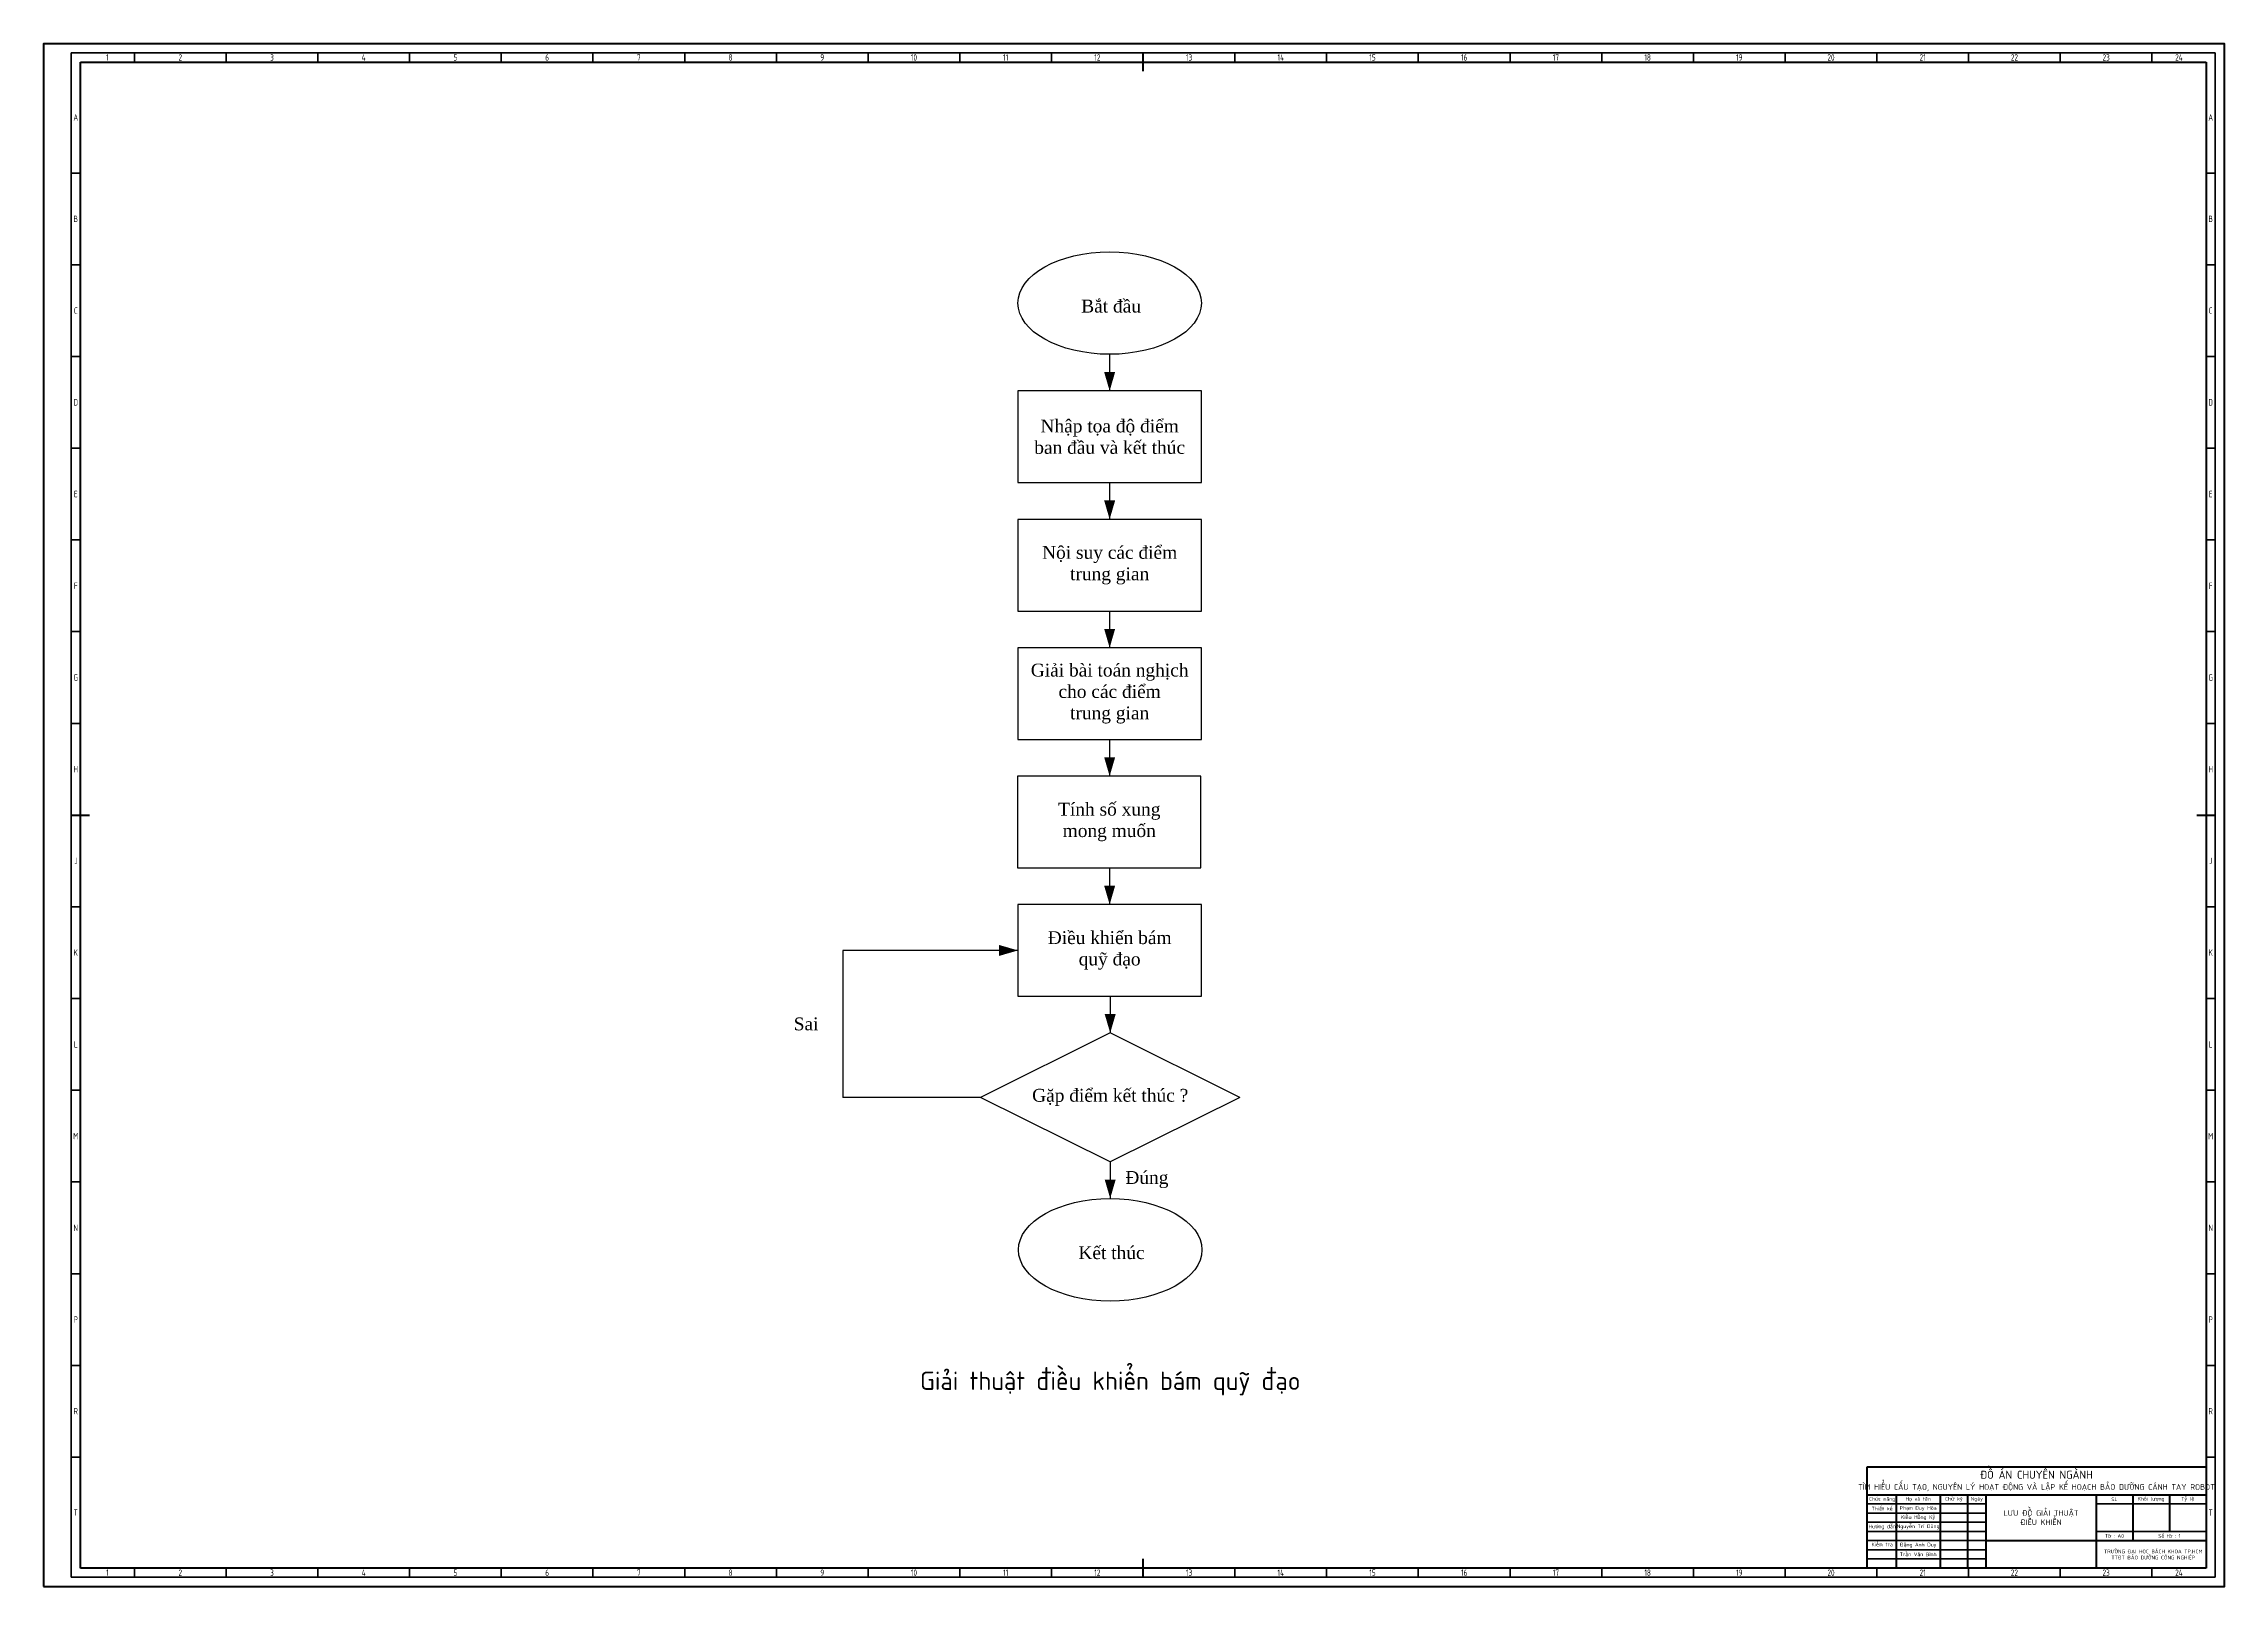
# Model space of a CAD drawing. Header units: millimetres. Extents: x -419 to 9215, y 1224 to 3301.
# Drawn here: x 4648 to 5837, y 1225 to 2066 of the extents above; entities that cross this region are included whole.
import ezdxf

# ---------------------------------------------------------------- set-up
doc = ezdxf.new("R2010")
doc.units = ezdxf.units.MM
for name, color, linetype, lineweight in [('Chu', 241, 'Continuous', 35), ('d', 7, 'Continuous', 35), ('Net 0.35', 20, 'Continuous', 35), ('Net 0.7', 7, 'Continuous', 70)]:
    doc.layers.add(name, color=color, linetype=linetype, lineweight=lineweight)
doc.layers.add('PHA_N', color=7, linetype='Continuous')
doc.layers.add('THIET_BI', color=4, linetype='Continuous')
doc.styles.add('SLDTEXTSTYLE1', font='TXT', dxfattribs={"width": 0.7})
doc.styles.get("Standard").update_dxf_attribs({"font": 'arial.ttf'})

msp = doc.modelspace()

# ---------------------------------------------------------------- linework, layer by layer
at = {"layer": 'd'}
msp.add_line((5827.3, 1235.1), (5827.3, 1347.1), dxfattribs=at)
at = {"layer": 'Net 0.35', "linetype": 'Continuous', "lineweight": 35}
for p, q in [((4663.3, 1230.1), (4663.3, 2061.1)), ((4663.3, 2061.1), (5832.3, 2061.1)), ((4697.8, 2061.1), (4697.8, 2056.1)), ((4747.8, 2061.1), (4747.8, 2056.1)), ((4797.8, 2061.1), (4797.8, 2056.1)), ((4847.8, 2061.1), (4847.8, 2056.1)), ((4897.8, 2061.1), (4897.8, 2056.1)), ((4947.8, 2061.1), (4947.8, 2056.1)), ((4997.8, 2061.1), (4997.8, 2056.1)), ((5047.8, 2061.1), (5047.8, 2056.1)), ((5097.8, 2061.1), (5097.8, 2056.1)), ((5147.8, 2061.1), (5147.8, 2056.1)), ((5197.8, 2061.1), (5197.8, 2056.1)), ((5297.8, 2061.1), (5297.8, 2056.1)), ((5347.8, 2061.1), (5347.8, 2056.1)), ((5397.8, 2061.1), (5397.8, 2056.1)), ((5447.8, 2061.1), (5447.8, 2056.1)), ((5497.8, 2061.1), (5497.8, 2056.1)), ((5547.8, 2061.1), (5547.8, 2056.1)), ((5597.8, 2061.1), (5597.8, 2056.1)), ((5647.8, 2061.1), (5647.8, 2056.1)), ((5697.8, 2061.1), (5697.8, 2056.1)), ((5747.8, 2061.1), (5747.8, 2056.1)), ((5797.8, 2061.1), (5797.8, 2056.1)), ((5832.3, 2061.1), (5832.3, 1230.1)), ((4668.3, 1995.6), (4663.3, 1995.6)), ((5832.3, 1995.6), (5827.3, 1995.6)), ((4668.3, 1945.6), (4663.3, 1945.6)), ((5832.3, 1945.6), (5827.3, 1945.6)), ((4668.3, 1895.6), (4663.3, 1895.6)), ((5832.3, 1895.6), (5827.3, 1895.6)), ((4668.3, 1845.6), (4663.3, 1845.6)), ((5832.3, 1845.6), (5827.3, 1845.6)), ((4668.3, 1795.6), (4663.3, 1795.6)), ((5832.3, 1795.6), (5827.3, 1795.6)), ((4668.3, 1745.6), (4663.3, 1745.6)), ((5832.3, 1745.6), (5827.3, 1745.6)), ((4668.3, 1695.6), (4663.3, 1695.6)), ((5832.3, 1695.6), (5827.3, 1695.6)), ((4668.3, 1595.6), (4663.3, 1595.6)), ((5832.3, 1595.6), (5827.3, 1595.6)), ((4668.3, 1545.6), (4663.3, 1545.6)), ((5832.3, 1545.6), (5827.3, 1545.6)), ((4668.3, 1495.6), (4663.3, 1495.6)), ((5832.3, 1495.6), (5827.3, 1495.6)), ((4668.3, 1445.6), (4663.3, 1445.6)), ((5832.3, 1445.6), (5827.3, 1445.6)), ((4668.3, 1395.6), (4663.3, 1395.6)), ((5832.3, 1395.6), (5827.3, 1395.6)), ((4668.3, 1345.6), (4663.3, 1345.6)), ((5832.3, 1345.6), (5827.3, 1345.6)), ((4668.3, 1295.6), (4663.3, 1295.6)), ((5832.3, 1295.6), (5827.3, 1295.6)), ((5832.3, 1230.1), (4663.3, 1230.1)), ((4697.8, 1235.1), (4697.8, 1230.1)), ((4747.8, 1235.1), (4747.8, 1230.1)), ((4797.8, 1235.1), (4797.8, 1230.1)), ((4847.8, 1235.1), (4847.8, 1230.1)), ((4897.8, 1235.1), (4897.8, 1230.1)), ((4947.8, 1235.1), (4947.8, 1230.1)), ((4997.8, 1235.1), (4997.8, 1230.1)), ((5047.8, 1235.1), (5047.8, 1230.1)), ((5097.8, 1235.1), (5097.8, 1230.1)), ((5147.8, 1235.1), (5147.8, 1230.1)), ((5197.8, 1235.1), (5197.8, 1230.1)), ((5297.8, 1235.1), (5297.8, 1230.1)), ((5347.8, 1235.1), (5347.8, 1230.1)), ((5397.8, 1235.1), (5397.8, 1230.1)), ((5447.8, 1235.1), (5447.8, 1230.1)), ((5497.8, 1235.1), (5497.8, 1230.1)), ((5547.8, 1235.1), (5547.8, 1230.1)), ((5597.8, 1235.1), (5597.8, 1230.1)), ((5647.8, 1235.1), (5647.8, 1230.1)), ((5697.8, 1235.1), (5697.8, 1230.1)), ((5747.8, 1235.1), (5747.8, 1230.1)), ((5797.8, 1235.1), (5797.8, 1230.1))]:
    msp.add_line(p, q, dxfattribs=at)
at = {"layer": 'Net 0.35'}
for p, q in [((5642.3, 1270.1), (5707.3, 1270.1)), ((5642.3, 1265.1), (5707.3, 1265.1)), ((5767.3, 1270.1), (5827.3, 1270.1)), ((5642.3, 1260.1), (5707.3, 1260.1)), ((5642.3, 1255.1), (5707.3, 1255.1)), ((5707.3, 1250.1), (5642.3, 1250.1)), ((5767.3, 1255.1), (5827.3, 1255.1)), ((5642.3, 1245.1), (5707.3, 1245.1)), ((5642.3, 1240.1), (5707.3, 1240.1))]:
    msp.add_line(p, q, dxfattribs=at)
at = {"layer": 'Net 0.7', "linetype": 'Continuous', "lineweight": 70}
for p, q in [((5247.8, 2051.1), (5247.8, 2061.1)), ((4668.3, 1235.1), (4668.3, 2056.1)), ((4668.3, 2056.1), (5827.3, 2056.1)), ((5827.3, 2056.1), (5827.3, 1235.1)), ((4663.3, 1645.6), (4673.3, 1645.6)), ((5822.3, 1645.6), (5832.3, 1645.6)), ((5247.8, 1230.1), (5247.8, 1240.1)), ((5827.3, 1235.1), (4668.3, 1235.1))]:
    msp.add_line(p, q, dxfattribs=at)
at = {"layer": 'Net 0.7'}
for p, q in [((5827.3, 1290.1), (5642.3, 1290.1)), ((5642.3, 1290.1), (5642.3, 1235.1)), ((5642.3, 1275.1), (5827.3, 1275.1)), ((5658.3, 1275.1), (5658.3, 1235.1)), ((5682.3, 1275.1), (5682.3, 1235.1)), ((5697.3, 1275.1), (5697.3, 1235.1)), ((5707.3, 1275.1), (5707.3, 1235.1)), ((5767.3, 1275.1), (5767.3, 1235.1)), ((5787.3, 1275.1), (5787.3, 1250.1)), ((5807.3, 1275.1), (5807.3, 1255.1)), ((5707.3, 1250.1), (5827.3, 1250.1))]:
    msp.add_line(p, q, dxfattribs=at)
msp.add_lwpolyline([(4648.3, 1225.1), (5837.3, 1225.1), (5837.3, 2066.1), (4648.3, 2066.1)], close=True, dxfattribs=at)
at = {"layer": 'PHA_N'}
for points in [[(5229.5, 1876.8, 0, 6, 0), (5229.5, 1887.1, 6, 6, 0)], [(5229.5, 1806.8, 0, 6, 0), (5229.5, 1817.1, 6, 6, 0)], [(5229.5, 1736.8, 0, 6, 0), (5229.5, 1747.1, 6, 6, 0)], [(5229.5, 1666.8, 0, 6, 0), (5229.5, 1677.1, 6, 6, 0)], [(5229.5, 1596.8, 0, 6, 0), (5229.5, 1607.1, 6, 6, 0)], [(5179.5, 1571.8, 0, 6, 0), (5169.2, 1571.8, 6, 6, 0)], [(5229.8, 1526.8, 0, 6, 0), (5229.8, 1537.1, 6, 6, 0)], [(5229.8, 1436.6, 0, 6, 0), (5229.8, 1446.9, 6, 6, 0)]]:
    msp.add_lwpolyline(points, format="xyseb", dxfattribs=at)
at = {"layer": 'THIET_BI'}
for p, q in [((5229.5, 1896.8), (5229.5, 1876.8)), ((5229.5, 1826.8), (5229.5, 1806.8)), ((5229.5, 1756.8), (5229.5, 1736.8)), ((5229.5, 1686.8), (5229.5, 1666.8)), ((5229.5, 1616.8), (5229.5, 1596.8)), ((5179.5, 1571.8), (5084, 1571.8)), ((5084, 1571.8), (5084, 1491.7)), ((5229.8, 1546.8), (5229.8, 1526.8)), ((5159.1, 1491.7), (5084, 1491.7)), ((5229.8, 1456.6), (5229.8, 1436.6))]:
    msp.add_line(p, q, dxfattribs=at)
for points in [[(5179.5, 1876.8), (5179.5, 1826.8), (5279.5, 1826.8), (5279.5, 1876.8)], [(5179.5, 1806.8), (5179.5, 1756.8), (5279.5, 1756.8), (5279.5, 1806.8)], [(5179.5, 1736.8), (5179.5, 1686.8), (5279.5, 1686.8), (5279.5, 1736.8)], [(5179.3, 1666.8), (5179.3, 1616.8), (5279.3, 1616.8), (5279.3, 1666.8)], [(5179.5, 1596.8), (5179.5, 1546.8), (5279.5, 1546.8), (5279.5, 1596.8)]]:
    msp.add_lwpolyline(points, close=True, dxfattribs=at)
for points in [[(5300.5, 1491.7), (5229.8, 1526.8), (5159.1, 1491.7)], [(5300.5, 1491.7), (5229.8, 1456.6), (5159.1, 1491.7)]]:
    msp.add_lwpolyline(points, dxfattribs=at)
for centre in [(5229.5, 1924.7), (5229.8, 1408.6)]:
    msp.add_ellipse(centre, major_axis=(50, 0), ratio=0.558475, dxfattribs=at)

# ---------------------------------------------------------------- texts
at = {"layer": 'Chu', "char_height": 3.5, "attachment_point": 5, "style": 'SLDTEXTSTYLE1'}
for s, insert in [('{\\fTCVN 7284|b0|i0|c0|p34;1}', (4683, 2058.6)), ('{\\fTCVN 7284|b0|i0|c0|p34;2}', (4722.8, 2058.6)), ('{\\fTCVN 7284|b0|i0|c0|p34;3}', (4772.8, 2058.6)), ('{\\fTCVN 7284|b0|i0|c0|p34;4}', (4822.8, 2058.6)), ('{\\fTCVN 7284|b0|i0|c0|p34;5}', (4872.8, 2058.6)), ('{\\fTCVN 7284|b0|i0|c0|p34;6}', (4922.8, 2058.6)), ('{\\fTCVN 7284|b0|i0|c0|p34;7}', (4972.8, 2058.6)), ('{\\fTCVN 7284|b0|i0|c0|p34;8}', (5022.8, 2058.6)), ('{\\fTCVN 7284|b0|i0|c0|p34;9}', (5072.8, 2058.6)), ('{\\fTCVN 7284|b0|i0|c0|p34;10}', (5122.8, 2058.6)), ('{\\fTCVN 7284|b0|i0|c0|p34;11}', (5172.8, 2058.6)), ('{\\fTCVN 7284|b0|i0|c0|p34;12}', (5222.8, 2058.6)), ('{\\fTCVN 7284|b0|i0|c0|p34;13}', (5272.8, 2058.6)), ('{\\fTCVN 7284|b0|i0|c0|p34;14}', (5322.8, 2058.6)), ('{\\fTCVN 7284|b0|i0|c0|p34;15}', (5372.8, 2058.6)), ('{\\fTCVN 7284|b0|i0|c0|p34;16}', (5422.8, 2058.6)), ('{\\fTCVN 7284|b0|i0|c0|p34;17}', (5472.8, 2058.6)), ('{\\fTCVN 7284|b0|i0|c0|p34;18}', (5522.8, 2058.6)), ('{\\fTCVN 7284|b0|i0|c0|p34;19}', (5572.8, 2058.6)), ('{\\fTCVN 7284|b0|i0|c0|p34;20}', (5622.8, 2058.6)), ('{\\fTCVN 7284|b0|i0|c0|p34;21}', (5672.8, 2058.6)), ('{\\fTCVN 7284|b0|i0|c0|p34;22}', (5722.8, 2058.6)), ('{\\fTCVN 7284|b0|i0|c0|p34;23}', (5772.8, 2058.6)), ('{\\fTCVN 7284|b0|i0|c0|p34;24}', (5812.5, 2058.6)), ('{\\fTCVN 7284|b0|i0|c0|p34;A}', (4665.8, 2025.9)), ('{\\fTCVN 7284|b0|i0|c0|p34;A}', (5829.8, 2025.9)), ('{\\fTCVN 7284|b0|i0|c0|p34;B}', (4665.8, 1970.6)), ('{\\fTCVN 7284|b0|i0|c0|p34;B}', (5829.8, 1970.6)), ('{\\fTCVN 7284|b0|i0|c0|p34;C}', (4665.8, 1920.6)), ('{\\fTCVN 7284|b0|i0|c0|p34;C}', (5829.8, 1920.6)), ('{\\fTCVN 7284|b0|i0|c0|p34;D}', (4665.8, 1870.6)), ('{\\fTCVN 7284|b0|i0|c0|p34;D}', (5829.8, 1870.6)), ('{\\fTCVN 7284|b0|i0|c0|p34;E}', (4665.8, 1820.6)), ('{\\fTCVN 7284|b0|i0|c0|p34;E}', (5829.8, 1820.6)), ('{\\fTCVN 7284|b0|i0|c0|p34;F}', (4665.8, 1770.6)), ('{\\fTCVN 7284|b0|i0|c0|p34;F}', (5829.8, 1770.6)), ('{\\fTCVN 7284|b0|i0|c0|p34;G}', (4665.8, 1720.6)), ('{\\fTCVN 7284|b0|i0|c0|p34;G}', (5829.8, 1720.6)), ('{\\fTCVN 7284|b0|i0|c0|p34;H}', (4665.8, 1670.6)), ('{\\fTCVN 7284|b0|i0|c0|p34;H}', (5829.8, 1670.6)), ('{\\fTCVN 7284|b0|i0|c0|p34;J}', (4665.8, 1620.6)), ('{\\fTCVN 7284|b0|i0|c0|p34;J}', (5829.8, 1620.6)), ('{\\fTCVN 7284|b0|i0|c0|p34;K}', (4665.8, 1570.6)), ('{\\fTCVN 7284|b0|i0|c0|p34;K}', (5829.8, 1570.6)), ('{\\fTCVN 7284|b0|i0|c0|p34;L}', (4665.8, 1520.6)), ('{\\fTCVN 7284|b0|i0|c0|p34;L}', (5829.8, 1520.6)), ('{\\fTCVN 7284|b0|i0|c0|p34;M}', (4665.8, 1470.6)), ('{\\fTCVN 7284|b0|i0|c0|p34;M}', (5829.8, 1470.6)), ('{\\fTCVN 7284|b0|i0|c0|p34;N}', (4665.8, 1420.6)), ('{\\fTCVN 7284|b0|i0|c0|p34;N}', (5829.8, 1420.6)), ('{\\fTCVN 7284|b0|i0|c0|p34;P}', (4665.8, 1370.6)), ('{\\fTCVN 7284|b0|i0|c0|p34;P}', (5829.8, 1370.6)), ('{\\fTCVN 7284|b0|i0|c0|p34;R}', (4665.8, 1320.6)), ('{\\fTCVN 7284|b0|i0|c0|p34;R}', (5829.8, 1320.6)), ('{\\fTCVN 7284|b0|i0|c0|p34;T}', (4665.8, 1265.4)), ('{\\fTCVN 7284|b0|i0|c0|p34;T}', (5829.8, 1265.4)), ('{\\fTCVN 7284|b0|i0|c0|p34;1}', (4683, 1232.6)), ('{\\fTCVN 7284|b0|i0|c0|p34;2}', (4722.8, 1232.6)), ('{\\fTCVN 7284|b0|i0|c0|p34;3}', (4772.8, 1232.6)), ('{\\fTCVN 7284|b0|i0|c0|p34;4}', (4822.8, 1232.6)), ('{\\fTCVN 7284|b0|i0|c0|p34;5}', (4872.8, 1232.6)), ('{\\fTCVN 7284|b0|i0|c0|p34;6}', (4922.8, 1232.6)), ('{\\fTCVN 7284|b0|i0|c0|p34;7}', (4972.8, 1232.6)), ('{\\fTCVN 7284|b0|i0|c0|p34;8}', (5022.8, 1232.6)), ('{\\fTCVN 7284|b0|i0|c0|p34;9}', (5072.8, 1232.6)), ('{\\fTCVN 7284|b0|i0|c0|p34;10}', (5122.8, 1232.6)), ('{\\fTCVN 7284|b0|i0|c0|p34;11}', (5172.8, 1232.6)), ('{\\fTCVN 7284|b0|i0|c0|p34;12}', (5222.8, 1232.6)), ('{\\fTCVN 7284|b0|i0|c0|p34;13}', (5272.8, 1232.6)), ('{\\fTCVN 7284|b0|i0|c0|p34;14}', (5322.8, 1232.6)), ('{\\fTCVN 7284|b0|i0|c0|p34;15}', (5372.8, 1232.6)), ('{\\fTCVN 7284|b0|i0|c0|p34;16}', (5422.8, 1232.6)), ('{\\fTCVN 7284|b0|i0|c0|p34;17}', (5472.8, 1232.6)), ('{\\fTCVN 7284|b0|i0|c0|p34;18}', (5522.8, 1232.6)), ('{\\fTCVN 7284|b0|i0|c0|p34;19}', (5572.8, 1232.6)), ('{\\fTCVN 7284|b0|i0|c0|p34;20}', (5622.8, 1232.6)), ('{\\fTCVN 7284|b0|i0|c0|p34;21}', (5672.8, 1232.6)), ('{\\fTCVN 7284|b0|i0|c0|p34;22}', (5722.8, 1232.6)), ('{\\fTCVN 7284|b0|i0|c0|p34;23}', (5772.8, 1232.6)), ('{\\fTCVN 7284|b0|i0|c0|p34;24}', (5812.5, 1232.6))]:
    msp.add_mtext(s, dxfattribs=dict(at, insert=insert))
at = {"layer": 'Chu'}
for s, width, insert, char_height, attachment_point in [('{\\fTCVN 7284|b0|i0|c0|p34;\\H1x;ĐỒ ÁN CHUYÊN NGÀNH\\P\\H0.71429x;TÌM HIỂU CẤU TẠO, NGUYÊN LÝ HOẠT ĐỘNG VÀ LẬP KẾ HOẠCH BẢO DƯỠNG CÁNH TAY ROBOT}', 184.106, (5734.8, 1282.6), 4.375, 5), ('{\\fTCVN 7284|b0|i0|c0|p34;Chức năng}', 18.938, (5650.7, 1272.5), 2, 5), ('\\pxqc;{\\fTCVN 7284|b0|i0|c0|p34;Họ và tên}', 45.233, (5670.3, 1272.6), 2, 5), ('\\pxqc;{\\fTCVN 7284|b0|i0|c0|p34;Chữ ký}', 18.938, (5689.8, 1272.6), 2, 5), ('\\pxqc;{\\fTCVN 7284|b0|i0|c0|p34;Ngày}', 18.938, (5702.3, 1272.6), 2, 5), ('\\pxqc;{\\fTCVN 7284|b0|i0|c0|p34;SL}', 45.233, (5777.3, 1272.6), 2, 5), ('\\pxqc;{\\fTCVN 7284|b0|i0|c0|p34;Khối lượng}', 45.233, (5797.3, 1272.6), 2, 5), ('\\pxqc;{\\fTCVN 7284|b0|i0|c0|p34;Tỷ lệ}', 45.233, (5817.3, 1272.6), 2, 5), ('\\pxqc;{\\fTCVN 7284|b0|i0|c0|p34;Thiết kế}', 18.938, (5650.7, 1267.5), 2, 5), ('\\pxqc;{\\fTCVN 7284|b0|i0|c0|p34;Phạm Duy Hòa}', 45.233, (5670.3, 1267.6), 2, 5), ('\\pxqc;{\\fTCVN 7284|b0|i0|c0|p34;Kiều Hồng Kỷ}', 45.233, (5670.3, 1262.6), 2, 5), ('{\\fTCVN 7284|b0|i0|c0|p34;LƯU ĐỒ GIẢI THUẬT\\PĐIỀU KHIỂN}', 51.346, (5737.3, 1262.6), 3, 5), ('\\pxqc;{\\fTCVN 7284|b0|i0|c0|p34;Hướng dẫn}', 18.938, (5650.7, 1257.5), 2, 5), ('\\pxqc;{\\fTCVN 7284|b0|i0|c0|p34;Kiểm tra}', 18.938, (5641.2, 1248), 2, 4), ('\\pxqc;{\\fTCVN 7284|b0|i0|c0|p34;Nguyễn Trí Dũng}', 45.233, (5670.3, 1257.6), 2, 5), ('\\pxqc;{\\fTCVN 7284|b0|i0|c0|p34;Đặng Anh Duy}', 45.233, (5670.3, 1247.6), 2, 5), ('\\pxqc;{\\fTCVN 7284|b0|i0|c0|p34;Tờ : A0}', 45.233, (5777.3, 1252.6), 2, 5), ('\\pxqc;{\\fTCVN 7284|b0|i0|c0|p34;Số tờ : 1}', 45.233, (5807.3, 1252.6), 2, 5), ('\\pxqc;{\\fTCVN 7284|b0|i0|c0|p34;Trần Văn Bình}', 45.233, (5670.3, 1242.6), 2, 5), ('{\\fTCVN 7284|b0|i0|c0|p34;TRƯỜNG ĐẠI HỌC BÁCH KHOA TP.HCM\\PTTĐT BẢO DƯỠNG CÔNG NGHIỆP}', 73.353, (5798.5, 1242.3), 2, 5)]:
    msp.add_mtext_dynamic_manual_height_columns(s, width=width, gutter_width=156.6, heights=[0], dxfattribs=dict(at, insert=insert, char_height=char_height, attachment_point=attachment_point))
at = {"layer": 'THIET_BI', "attachment_point": 5}
for s, width, insert, char_height in [('{\\fTimes New Roman|b0|i0|c0|p18;\\C0;Bắt đầu}', 118.045, (5230.3, 1923), 7), ('\\pxqc;{\\fTimes New Roman|b0|i0|c0|p18;\\C0;Nhập tọa độ điểm\\Pban đầu và kết thúc}', 294.63, (5229.5, 1851.8), 7), ('\\pxqc;{\\fTimes New Roman|b0|i0|c0|p18;\\C0;Nội suy các điểm\\Ptrung gian}', 294.63, (5229.5, 1781.8), 7), ('\\pxqc;{\\fTimes New Roman|b0|i0|c0|p18;\\C0;Giải bài toán nghịch \\Pcho các điểm \\Ptrung gian}', 294.63, (5229.5, 1711.8), 7), ('\\pxqc;{\\fTimes New Roman|b0|i0|c0|p18;\\C0;Tính số xung\\Pmong muốn}', 294.63, (5229.3, 1641.8), 7), ('\\pxqc;{\\fTimes New Roman|b0|i0|c0|p18;\\C0;Điều khiển bám\\Pquỹ đạo}', 294.63, (5229.5, 1571.8), 7), ('{\\fTimes New Roman|b0|i0|c0|p18;\\C0;Sai}', 118.045, (5064, 1531.7), 7), ('\\pxqc;{\\fTimes New Roman|b0|i0|c0|p18;\\C0;Gặp điểm kết thúc ?}', 294.63, (5229.8, 1491.7), 7), ('{\\fTimes New Roman|b0|i0|c0|p18;\\C0;Đúng}', 118.045, (5249.8, 1446.9), 7), ('{\\fTimes New Roman|b0|i0|c0|p18;\\C0;Kết thúc}', 118.045, (5230.5, 1407), 7), ('{\\fTCVN 7284|b1|i0|c0|p34;\\C0;Giải thuật điều khiển bám quỹ đạo}', 302.367, (5229.8, 1335.7), 10)]:
    msp.add_mtext_dynamic_manual_height_columns(s, width=width, gutter_width=250.6, heights=[0], dxfattribs=dict(at, insert=insert, char_height=char_height))

doc.saveas('drawing.dxf')
